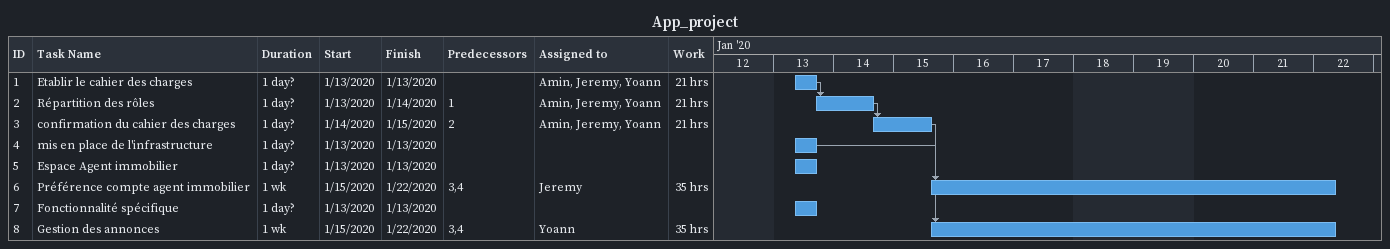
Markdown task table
App_project

| ID | Task | Duration | Start | Finish | Predecessors | Resources | Work (h) |
|---|---|---|---|---|---|---|---|
| 1 | Etablir le cahier des charges | 1d? | 2020-01-13 | 2020-01-13 |  | Amin, Jeremy, Yoann | 21 |
| 2 | Répartition des rôles | 1d? | 2020-01-13 | 2020-01-14 | 1 | Amin, Jeremy, Yoann | 21 |
| 3 | confirmation du cahier des charges | 1d? | 2020-01-14 | 2020-01-15 | 2 | Amin, Jeremy, Yoann | 21 |
| 4 | mis en place de l'infrastructure | 1d? | 2020-01-13 | 2020-01-13 |  |  |  |
| 5 | Espace Agent immobilier | 1d? | 2020-01-13 | 2020-01-13 |  |  |  |
| 6 | Préférence compte agent immobilier | 1w | 2020-01-15 | 2020-01-22 | 3, 4 | Jeremy | 35 |
| 7 | Fonctionnalité spécifique | 1d? | 2020-01-13 | 2020-01-13 |  |  |  |
| 8 | Gestion des annonces | 1w | 2020-01-15 | 2020-01-22 | 3, 4 | Yoann | 35 |
